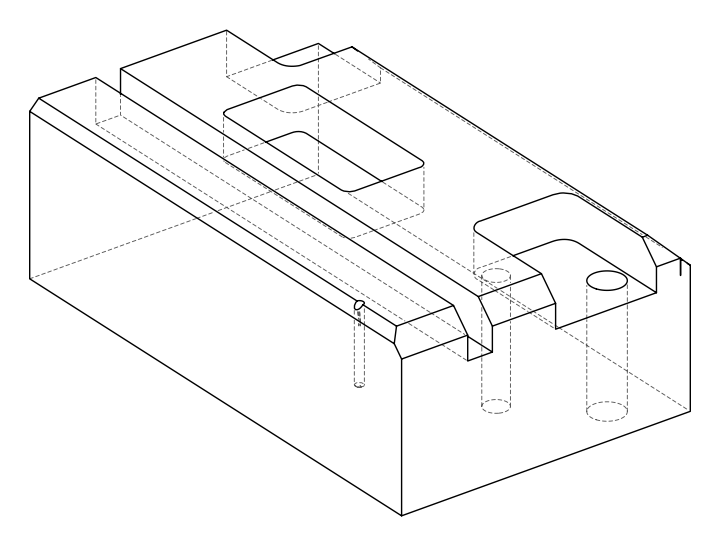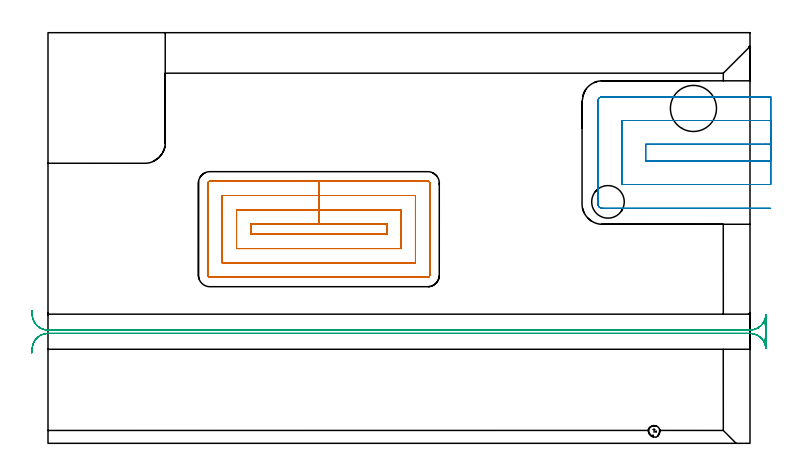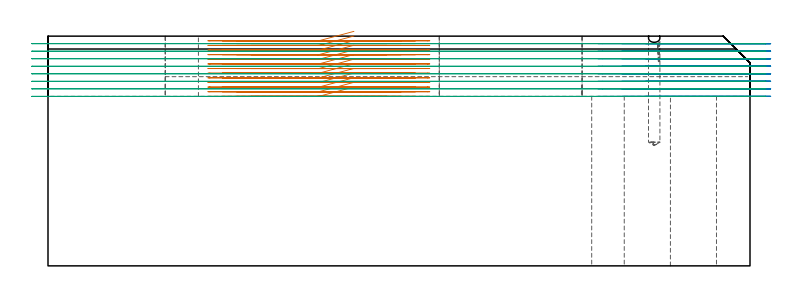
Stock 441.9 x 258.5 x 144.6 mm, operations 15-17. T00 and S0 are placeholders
(PLAN: 17 operations, 10 tool changes, 120.1 min)
(1 SPOT_DRILL | STEP1HOLE | NXT0321_9005460120000 | 0.06 min | 4452 mm3)
(2 SPOT_DRILL_1 | STEP1POCKET | NXT0321_9005460120000 | 0.03 min | 0 mm3)
(3 DRILL_BLIND_HOLE_INTO_CENTER | STEP1HOLE | UGT0301_467 | 0.06 min | 290 mm3)
(4 GUN_DRILL_THROUGH_HOLE | STEP1HOLE | UGT0307_005 | 0.57 min | 5329 mm3)
(5 DRILL_TO_ENLARGE_THROUGH_HOLE | STEP1HOLE | NXT0301_101 | 0.46 min | 9059 mm3)
(6 DRILL_TO_ENLARGE_THROUGH_HOLE_1 | STEP1HOLE | UGT0301_050 | 0.47 min | 28528 mm3)
(7 INDEXABLE_INSERT_DRILL_THROUGH_HOLE_FROM_SOLID | STEP1HOLE_1 | NXT0302_029 | 0.45 min | 95427 mm3)
(8 DRILL_BLIND_HOLE_INTO_CENTER_1 | STEP1POCKET | UGT0301_467 | 0.29 min | 2718 mm3)
(9 AREA_MILL | FG_CHAMFER_SURFACE | UGT0205_001 | 3.09 min | 9412 mm3)
(10 AREA_MILL_1 | FG_CHAMFER_SURFACE_1 | UGT0205_001 | 3.06 min | 10112 mm3)
(11 AREA_MILL_2 | FG_CHAMFER_SURFACE_2 | UGT0205_001 | 0.94 min | 4839 mm3)
(12 AREA_MILL_3 | FG_CHAMFER_SURFACE_3 | UGT0205_001 | 29.19 min | 120074 mm3)
(13 AREA_MILL_4 | FG_CHAMFER_SURFACE_4 | UGT0205_001 | 10.67 min | 13977 mm3)
(14 MILL_CORNER_NOTCH_RECTANGULAR | CORNER_NOTCH_RECTANGULAR | UGT0201_094 | Follow Part, ap 5, ae 75% | 9.14 min | 225872 mm3)
(15 MILL_RECTANGULAR_POCKET | POCKET_RECTANGULAR_STRAIGHT | NXT0201_011 | Follow Part, ap 3, ae 75% | 32.28 min | 414337 mm3)
(16 MILL_SLOT | SLOT_PARTIAL_RECTANGULAR | UGT0201_094 | Follow Part, ap 5, ae 75% | 13.79 min | 319524 mm3)
(17 MILL_RECTANGULAR_SLOT | SLOT_RECTANGULAR | UGT0201_094 | Follow Part, ap 5, ae 75% | 15.58 min | 368004 mm3)
(TOOL NXT0321_9005460120000 | NC Spot Drill, 142deg, 12mm, Carbide, Uncoated | D12 PA142 FL30 Z2)
(TOOL UGT0301_467 | Carbide Drill 7.2 mm | D7.2 PA118 FL69 Z2)
(TOOL UGT0307_005 | Gun Drill 8.3 mm | D8.3 PA130 FL24 Z1)
(TOOL NXT0301_101 | Carbide Drill 13mm [860.1-1300-104A1-MM 2214] | D13 PA140 FL123 Z2)
(TOOL UGT0301_050 | Twist Drill 20.5 mm | D20.5 PA118 FL145 Z2)
(TOOL NXT0302_029 | Index. Insert Drill 29mm [880-D2900L32-05] | D29 PA176 FL145 Z2)
(TOOL UGT0205_001 | Chamfer Mill 20 x 3 x 45 deg. | D20 FL50 Z2)
(TOOL UGT0201_094 | End mill 20 mm | D20 FL38 Z4)
(TOOL NXT0201_011 | ENDMILL 12mm [2P460-1200-NA 1630] | D12 FL38 Z6)
(OP 15 MILL_RECTANGULAR_POCKET)
G17 G21 G94 G90
T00 M6
G54
G17 G0 G90 X192.578 Y138. S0 M3
G43 Z154.606 H1
Z147.606
G94 G1 X170.5 Z141.69 F250.
X127.7 F500.
Y131.6
X213.3
Y138.
X170.5
Y147.
X118.7
Y122.6
X222.3
Y147.
X170.5
Y156.
X109.7
Y113.6
X231.3
Y156.
X170.5
Y165.
X101.9
G3 X100.7 Y163.8 R1.2
G1 Y105.8
G3 X101.9 Y104.6 R1.2
G1 X239.1
G3 X240.3 Y105.8 R1.2
G1 Y163.8
G3 X239.1 Y165. R1.2
G1 X170.5
X169.5
G0 X192.578 Y138. Z144.69
G1 X170.5 Z138.774 F250.
X127.7 F500.
Y131.6
X213.3
Y138.
X170.5
Y147.
X118.7
Y122.6
X222.3
Y147.
X170.5
Y156.
X109.7
Y113.6
X231.3
Y156.
X170.5
Y165.
X101.9
G3 X100.7 Y163.8 R1.2
G1 Y105.8
G3 X101.9 Y104.6 R1.2
G1 X239.1
G3 X240.3 Y105.8 R1.2
G1 Y163.8
G3 X239.1 Y165. R1.2
G1 X170.5
X169.5
G0 X192.578 Y138. Z141.774
G1 X170.5 Z135.858 F250.
X127.7 F500.
Y131.6
X213.3
Y138.
X170.5
Y147.
X118.7
Y122.6
X222.3
Y147.
X170.5
Y156.
X109.7
Y113.6
X231.3
Y156.
X170.5
Y165.
X101.9
G3 X100.7 Y163.8 R1.2
G1 Y105.8
G3 X101.9 Y104.6 R1.2
G1 X239.1
G3 X240.3 Y105.8 R1.2
G1 Y163.8
G3 X239.1 Y165. R1.2
G1 X170.5
X169.5
G0 X192.578 Y138. Z138.858
G1 X170.5 Z132.943 F250.
X127.7 F500.
Y131.6
X213.3
Y138.
X170.5
Y147.
X118.7
Y122.6
X222.3
Y147.
X170.5
Y156.
X109.7
Y113.6
X231.3
Y156.
X170.5
Y165.
X101.9
G3 X100.7 Y163.8 R1.2
G1 Y105.8
G3 X101.9 Y104.6 R1.2
G1 X239.1
G3 X240.3 Y105.8 R1.2
G1 Y163.8
G3 X239.1 Y165. R1.2
G1 X170.5
X169.5
G0 X192.578 Y138. Z135.943
G1 X170.5 Z130.027 F250.
X127.7 F500.
Y131.6
X213.3
Y138.
X170.5
Y147.
X118.7
Y122.6
X222.3
Y147.
X170.5
Y156.
X109.7
Y113.6
X231.3
Y156.
X170.5
Y165.
X101.9
G3 X100.7 Y163.8 R1.2
G1 Y105.8
G3 X101.9 Y104.6 R1.2
G1 X239.1
G3 X240.3 Y105.8 R1.2
G1 Y163.8
G3 X239.1 Y165. R1.2
G1 X170.5
X169.5
G0 X192.578 Y138. Z133.027
G1 X170.5 Z127.111 F250.
X127.7 F500.
Y131.6
X213.3
Y138.
X170.5
Y147.
X118.7
Y122.6
X222.3
Y147.
X170.5
Y156.
X109.7
Y113.6
X231.3
Y156.
X170.5
Y165.
X101.9
G3 X100.7 Y163.8 R1.2
G1 Y105.8
G3 X101.9 Y104.6 R1.2
G1 X239.1
G3 X240.3 Y105.8 R1.2
G1 Y163.8
G3 X239.1 Y165. R1.2
G1 X170.5
X169.5
G0 X192.578 Y138. Z130.111
G1 X170.5 Z124.195 F250.
X127.7 F500.
Y131.6
X213.3
Y138.
X170.5
Y147.
X118.7
Y122.6
X222.3
Y147.
X170.5
Y156.
X109.7
Y113.6
X231.3
Y156.
X170.5
Y165.
X101.9
G3 X100.7 Y163.8 R1.2
G1 Y105.8
G3 X101.9 Y104.6 R1.2
G1 X239.1
G3 X240.3 Y105.8 R1.2
G1 Y163.8
G3 X239.1 Y165. R1.2
G1 X170.5
X169.5
G0 X192.578 Y138. Z127.195
G1 X170.5 Z121.279 F250.
X127.7 F500.
Y131.6
X213.3
Y138.
X170.5
Y147.
X118.7
Y122.6
X222.3
Y147.
X170.5
Y156.
X109.7
Y113.6
X231.3
Y156.
X170.5
Y165.
X101.9
G3 X100.7 Y163.8 R1.2
G1 Y105.8
G3 X101.9 Y104.6 R1.2
G1 X239.1
G3 X240.3 Y105.8 R1.2
G1 Y163.8
G3 X239.1 Y165. R1.2
G1 X170.5
X169.5
G0 X192.578 Y138. Z124.279
G1 X170.5 Z118.363 F250.
X127.7 F500.
Y131.6
X213.3
Y138.
X170.5
Y147.
X118.7
Y122.6
X222.3
Y147.
X170.5
Y156.
X109.7
Y113.6
X231.3
Y156.
X170.5
Y165.
X101.9
G3 X100.7 Y163.8 R1.2
G1 Y105.8
G3 X101.9 Y104.6 R1.2
G1 X239.1
G3 X240.3 Y105.8 R1.2
G1 Y163.8
G3 X239.1 Y165. R1.2
G1 X170.5
X169.5
G0 X192.578 Y138. Z121.363
G1 X170.5 Z115.448 F250.
X127.7 F500.
Y131.6
X213.3
Y138.
X170.5
Y147.
X118.7
Y122.6
X222.3
Y147.
X170.5
Y156.
X109.7
Y113.6
X231.3
Y156.
X170.5
Y165.
X101.9
G3 X100.7 Y163.8 R1.2
G1 Y105.8
G3 X101.9 Y104.6 R1.2
G1 X239.1
G3 X240.3 Y105.8 R1.2
G1 Y163.8
G3 X239.1 Y165. R1.2
G1 X170.5
X169.5
G0 X192.578 Y138. Z118.448
G1 X170.5 Z112.532 F250.
X127.7 F500.
Y131.6
X213.3
Y138.
X170.5
Y147.
X118.7
Y122.6
X222.3
Y147.
X170.5
Y156.
X109.7
Y113.6
X231.3
Y156.
X170.5
Y165.
X101.9
G3 X100.7 Y163.8 R1.2
G1 Y105.8
G3 X101.9 Y104.6 R1.2
G1 X239.1
G3 X240.3 Y105.8 R1.2
G1 Y163.8
G3 X239.1 Y165. R1.2
G1 X170.5
X169.5
G0 X192.578 Y138. Z115.532
G1 X170.5 Z109.616 F250.
X127.7 F500.
Y131.6
X213.3
Y138.
X170.5
Y147.
X118.7
Y122.6
X222.3
Y147.
X170.5
Y156.
X109.7
Y113.6
X231.3
Y156.
X170.5
Y165.
X101.9
G3 X100.7 Y163.8 R1.2
G1 Y105.8
G3 X101.9 Y104.6 R1.2
G1 X239.1
G3 X240.3 Y105.8 R1.2
G1 Y163.8
G3 X239.1 Y165. R1.2
G1 X170.5
X169.5
G0 X192.578 Y138. Z112.616
G1 X170.5 Z106.7 F250.
X127.7 F500.
Y131.6
X213.3
Y138.
X170.5
Y147.
X118.7
Y122.6
X222.3
Y147.
X170.5
Y156.
X109.7
Y113.6
X231.3
Y156.
X170.5
Y165.
X101.9
G3 X100.7 Y163.8 R1.2
G1 Y105.8
G3 X101.9 Y104.6 R1.2
G1 X239.1
G3 X240.3 Y105.8 R1.2
G1 Y163.8
G3 X239.1 Y165. R1.2
G1 X170.5
X169.5
G0 Z154.606
M5
M2
(OP 16 MILL_SLOT)
G17 G21 G94 G90
T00 M6
G54
G17 G0 G90 X454.9 Y188.2 S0 M3
G43 Z154.606 H0
Z139.868
G94 G1 X451.9 F250.
X376.2 F500.
Y177.9
X451.9
X454.9 F250.
Y203.2
X451.9
X361.2 F500.
Y162.9
X451.9
X454.9 F250.
Y218.2
X451.9
X349. F500.
G3 X346.2 Y215.4 R2.8
G1 Y150.7
G3 X349. Y147.9 R2.8
G1 X451.9
X454.9 F250.
G0 Y188.2 Z135.129
G1 X451.9
X376.2 F500.
Y177.9
X451.9
X454.9 F250.
Y203.2
X451.9
X361.2 F500.
Y162.9
X451.9
X454.9 F250.
Y218.2
X451.9
X349. F500.
G3 X346.2 Y215.4 R2.8
G1 Y150.7
G3 X349. Y147.9 R2.8
G1 X451.9
X454.9 F250.
G0 Y188.2 Z130.391
G1 X451.9
X376.2 F500.
Y177.9
X451.9
X454.9 F250.
Y203.2
X451.9
X361.2 F500.
Y162.9
X451.9
X454.9 F250.
Y218.2
X451.9
X349. F500.
G3 X346.2 Y215.4 R2.8
G1 Y150.7
G3 X349. Y147.9 R2.8
G1 X451.9
X454.9 F250.
G0 Y188.2 Z125.653
G1 X451.9
X376.2 F500.
Y177.9
X451.9
X454.9 F250.
Y203.2
X451.9
X361.2 F500.
Y162.9
X451.9
X454.9 F250.
Y218.2
X451.9
X349. F500.
G3 X346.2 Y215.4 R2.8
G1 Y150.7
G3 X349. Y147.9 R2.8
G1 X451.9
X454.9 F250.
G0 Y188.2 Z120.915
G1 X451.9
X376.2 F500.
Y177.9
X451.9
X454.9 F250.
Y203.2
X451.9
X361.2 F500.
Y162.9
X451.9
X454.9 F250.
Y218.2
X451.9
X349. F500.
G3 X346.2 Y215.4 R2.8
G1 Y150.7
G3 X349. Y147.9 R2.8
G1 X451.9
X454.9 F250.
G0 Y188.2 Z116.176
G1 X451.9
X376.2 F500.
Y177.9
X451.9
X454.9 F250.
Y203.2
X451.9
X361.2 F500.
Y162.9
X451.9
X454.9 F250.
Y218.2
X451.9
X349. F500.
G3 X346.2 Y215.4 R2.8
G1 Y150.7
G3 X349. Y147.9 R2.8
G1 X451.9
X454.9 F250.
G0 Y188.2 Z111.438
G1 X451.9
X376.2 F500.
Y177.9
X451.9
X454.9 F250.
Y203.2
X451.9
X361.2 F500.
Y162.9
X451.9
X454.9 F250.
Y218.2
X451.9
X349. F500.
G3 X346.2 Y215.4 R2.8
G1 Y150.7
G3 X349. Y147.9 R2.8
G1 X451.9
X454.9 F250.
G0 Y188.2 Z106.7
G1 X451.9
X376.2 F500.
Y177.9
X451.9
X454.9 F250.
Y203.2
X451.9
X361.2 F500.
Y162.9
X451.9
X454.9 F250.
Y218.2
X451.9
X349. F500.
G3 X346.2 Y215.4 R2.8
G1 Y150.7
G3 X349. Y147.9 R2.8
G1 X451.9
X454.9 F250.
G0 Z154.606
M5
M2
(OP 17 MILL_RECTANGULAR_SLOT)
G17 G21 G94 G90
T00 M6
G54
G17 G0 G90 X-10.202 Y56.983 S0 M3
G43 Z154.606 H0
Z139.862
G94 G1 X-9.97 Y59.974 F250.
G2 X0. Y69.2 R10. F500.
G1 X441.9
G2 X450.56 Y64.2 R10.
G3 X451.9 Y69.178 R10.
G1 Y71.322
G3 X450.56 Y76.3 R10.
G2 X441.9 Y71.3 R10.
G1 X0.
G2 X-9.97 Y80.526 R10.
G1 X-10.202 Y83.517 F250.
G0 Y56.983 Z135.125
G1 X-9.97 Y59.974
G2 X0. Y69.2 R10. F500.
G1 X441.9
G2 X450.9 Y63.558 R10.
G3 X451.9 Y67.894 R10.
G1 Y72.607
G3 X450.901 Y76.943 R10.
G2 X441.9 Y71.3 R10.
G1 X0.
G2 X-9.97 Y80.526 R10.
G1 X-10.202 Y83.517 F250.
G0 Y56.983 Z130.387
G1 X-9.97 Y59.974
G2 X0. Y69.2 R10. F500.
G1 X441.9
G2 X451.697 Y61.206 R10.
G1 X451.726 Y61.201
G3 X451.9 Y63.036 R10.
G1 Y77.443
G3 X451.724 Y79.289 R10.
G1 X451.694 Y79.283
G2 X441.9 Y71.3 R10.
G1 X0.
G2 X-9.97 Y80.526 R10.
G1 X-10.202 Y83.517 F250.
G0 Y56.983 Z125.65
G1 X-9.97 Y59.974
G2 X0. Y69.2 R10. F500.
G1 X441.9
G2 X451.89 Y59.647 R10.
G1 X451.9
Y80.853
X451.89
G2 X441.9 Y71.3 R10.
G1 X0.
G2 X-9.97 Y80.526 R10.
G1 X-10.202 Y83.517 F250.
G0 Y56.983 Z120.912
G1 X-9.97 Y59.974
G2 X0. Y69.2 R10. F500.
G1 X441.9
G2 X451.89 Y59.647 R10.
G1 Y80.853
G2 X441.9 Y71.3 R10.
G1 X0.
G2 X-9.97 Y80.526 R10.
G1 X-10.202 Y83.517 F250.
G0 Y56.983 Z116.175
G1 X-9.97 Y59.974
G2 X0. Y69.2 R10. F500.
G1 X441.9
G2 X451.89 Y59.647 R10.
G1 Y80.853
G2 X441.9 Y71.3 R10.
G1 X0.
G2 X-9.97 Y80.526 R10.
G1 X-10.202 Y83.517 F250.
G0 Y56.983 Z111.437
G1 X-9.97 Y59.974
G2 X0. Y69.2 R10. F500.
G1 X441.9
G2 X451.89 Y59.647 R10.
G1 Y80.853
G2 X441.9 Y71.3 R10.
G1 X0.
G2 X-9.97 Y80.526 R10.
G1 X-10.202 Y83.517 F250.
G0 Y56.983 Z106.7
G1 X-9.97 Y59.974
G2 X0. Y69.2 R10. F500.
G1 X441.9
G2 X451.89 Y59.647 R10.
G1 Y80.853
G2 X441.9 Y71.3 R10.
G1 X0.
G2 X-9.97 Y80.526 R10.
G1 X-10.202 Y83.517 F250.
G0 Z154.606
M5
M2
